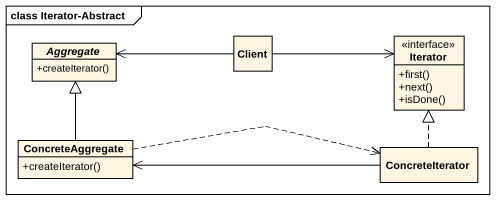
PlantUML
@startuml
mainframe class Iterator-Abstract
hide circle
hide empty members
skinparam classAttributeIconSize 0
abstract class Aggregate {
  +createIterator()
}
class Client
interface Iterator {
  +first()
  +next()
  +isDone()
}
class ConcreteAggregate {
  +createIterator()
}
class ConcreteIterator
Client -left-> Aggregate
Client -right-> Iterator
ConcreteAggregate -up-|> Aggregate
ConcreteAggregate .right.> ConcreteIterator
ConcreteIterator .up.|> Iterator
ConcreteIterator -left-> ConcreteAggregate
@enduml
